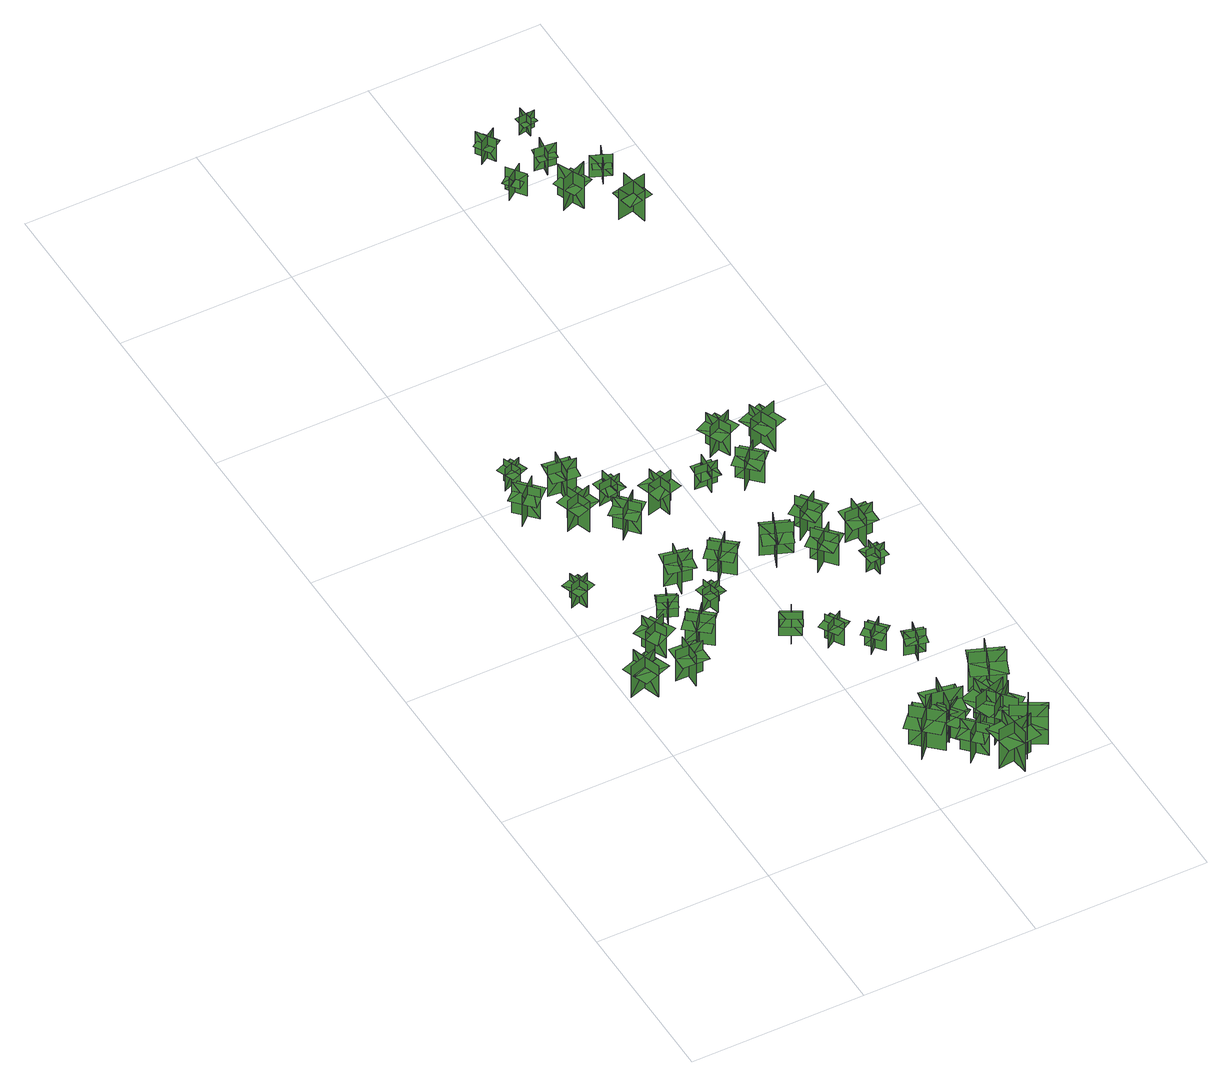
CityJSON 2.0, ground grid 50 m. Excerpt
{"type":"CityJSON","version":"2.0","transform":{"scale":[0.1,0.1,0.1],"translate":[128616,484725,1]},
"CityObjects":{
"tree1":{"type":"SolitaryVegetationObject","geometry":[{"type":"MultiSurface","lod":"1","boundaries":[[[0,1,2]],[[0,2,3]],[[4,5,6]],[[4,6,7]],[[8,9,10]],[[8,10,11]],[[8,11,12]],[[8,12,13]]]}]},
"tree2":{"type":"SolitaryVegetationObject","geometry":[{"type":"MultiSurface","lod":"1","boundaries":[[[14,15,16]],[[14,16,17]],[[18,19,20]],[[18,20,21]],[[22,23,24]],[[22,24,25]],[[22,25,26]],[[22,26,27]]]}]},
"tree3":{"type":"SolitaryVegetationObject","geometry":[{"type":"MultiSurface","lod":"1","boundaries":[[[28,29,30]],[[28,30,31]],[[32,33,34]],[[32,34,35]],[[36,37,38]],[[36,38,39]],[[36,39,40]],[[36,40,41]]]}]},
"tree4":{"type":"SolitaryVegetationObject","geometry":[{"type":"MultiSurface","lod":"1","boundaries":[[[42,43,44]],[[42,44,45]],[[46,47,48]],[[46,48,49]],[[50,51,52]],[[50,52,53]],[[50,53,54]],[[50,54,55]]]}]},
"tree5":{"type":"SolitaryVegetationObject","geometry":[{"type":"MultiSurface","lod":"1","boundaries":[[[56,57,58]],[[56,58,59]],[[60,61,62]],[[60,62,63]],[[64,65,66]],[[64,66,67]],[[64,67,68]],[[64,68,69]]]}]},
"tree6":{"type":"SolitaryVegetationObject","geometry":[{"type":"MultiSurface","lod":"1","boundaries":[[[70,71,72]],[[70,72,73]],[[74,75,76]],[[74,76,77]],[[78,79,80]],[[78,80,81]],[[78,81,82]],[[78,82,83]]]}]},
"tree7":{"type":"SolitaryVegetationObject","geometry":[{"type":"MultiSurface","lod":"1","boundaries":[[[84,85,86]],[[84,86,87]],[[88,89,90]],[[88,90,91]],[[92,93,94]],[[92,94,95]],[[92,95,96]],[[92,96,97]]]}]},
"tree8":{"type":"SolitaryVegetationObject","geometry":[{"type":"MultiSurface","lod":"1","boundaries":[[[98,99,100]],[[98,100,101]],[[102,103,104]],[[102,104,105]],[[106,107,108]],[[106,108,109]],[[106,109,110]],[[106,110,111]]]}]},
"tree9":{"type":"SolitaryVegetationObject","geometry":[{"type":"MultiSurface","lod":"1","boundaries":[[[112,113,114]],[[112,114,115]],[[116,117,118]],[[116,118,119]],[[120,121,122]],[[120,122,123]],[[120,123,124]],[[120,124,125]]]}]},
"tree10":{"type":"SolitaryVegetationObject","geometry":[{"type":"MultiSurface","lod":"1","boundaries":[[[126,127,128]],[[126,128,129]],[[130,131,132]],[[130,132,133]],[[134,135,136]],[[134,136,137]],[[134,137,138]],[[134,138,139]]]}]},
"tree11":{"type":"SolitaryVegetationObject","geometry":[{"type":"MultiSurface","lod":"1","boundaries":[[[140,141,142]],[[140,142,143]],[[144,145,146]],[[144,146,147]],[[148,149,150]],[[148,150,151]],[[148,151,152]],[[148,152,153]]]}]},
"tree12":{"type":"SolitaryVegetationObject","geometry":[{"type":"MultiSurface","lod":"1","boundaries":[[[154,155,156]],[[154,156,157]],[[158,159,160]],[[158,160,161]],[[162,163,164]],[[162,164,165]],[[162,165,166]],[[162,166,167]]]}]},
"tree13":{"type":"SolitaryVegetationObject","geometry":[{"type":"MultiSurface","lod":"1","boundaries":[[[168,169,170]],[[168,170,171]],[[172,173,174]],[[172,174,175]],[[176,177,178]],[[176,178,179]],[[176,179,180]],[[176,180,181]]]}]},
"tree14":{"type":"SolitaryVegetationObject","geometry":[{"type":"MultiSurface","lod":"1","boundaries":[[[182,183,184]],[[182,184,185]],[[186,187,188]],[[186,188,189]],[[190,191,192]],[[190,192,193]],[[190,193,194]],[[190,194,195]]]}]},
"tree15":{"type":"SolitaryVegetationObject","geometry":[{"type":"MultiSurface","lod":"1","boundaries":[[[196,197,198]],[[196,198,199]],[[200,201,202]],[[200,202,203]],[[204,205,206]],[[204,206,207]],[[204,207,208]],[[204,208,209]]]}]},
"tree16":{"type":"SolitaryVegetationObject","geometry":[{"type":"MultiSurface","lod":"1","boundaries":[[[210,211,212]],[[210,212,213]],[[214,215,216]],[[214,216,217]],[[218,219,220]],[[218,220,221]],[[218,221,222]],[[218,222,223]]]}]},
"tree17":{"type":"SolitaryVegetationObject","geometry":[{"type":"MultiSurface","lod":"1","boundaries":[[[224,225,226]],[[224,226,227]],[[228,229,230]],[[228,230,231]],[[232,233,234]],[[232,234,235]],[[232,235,236]],[[232,236,237]]]}]},
"tree18":{"type":"SolitaryVegetationObject","geometry":[{"type":"MultiSurface","lod":"1","boundaries":[[[238,239,240]],[[238,240,241]],[[242,243,244]],[[242,244,245]],[[246,247,248]],[[246,248,249]],[[246,249,250]],[[246,250,251]]]}]},
"tree19":{"type":"SolitaryVegetationObject","geometry":[{"type":"MultiSurface","lod":"1","boundaries":[[[252,253,254]],[[252,254,255]],[[256,257,258]],[[256,258,259]],[[260,261,262]],[[260,262,263]],[[260,263,264]],[[260,264,265]]]}]},
"tree20":{"type":"SolitaryVegetationObject","geometry":[{"type":"MultiSurface","lod":"1","boundaries":[[[266,267,268]],[[266,268,269]],[[270,271,272]],[[270,272,273]],[[274,275,276]],[[274,276,277]],[[274,277,278]],[[274,278,279]]]}]},
"tree21":{"type":"SolitaryVegetationObject","geometry":[{"type":"MultiSurface","lod":"1","boundaries":[[[280,281,282]],[[280,282,283]],[[284,285,286]],[[284,286,287]],[[288,289,290]],[[288,290,291]],[[288,291,292]],[[288,292,293]]]}]},
"tree22":{"type":"SolitaryVegetationObject","geometry":[{"type":"MultiSurface","lod":"1","boundaries":[[[294,295,296]],[[294,296,297]],[[298,299,300]],[[298,300,301]],[[302,303,304]],[[302,304,305]],[[302,305,306]],[[302,306,307]]]}]},
"tree23":{"type":"SolitaryVegetationObject","geometry":[{"type":"MultiSurface","lod":"1","boundaries":[[[308,309,310]],[[308,310,311]],[[312,313,314]],[[312,314,315]],[[316,317,318]],[[316,318,319]],[[316,319,320]],[[316,320,321]]]}]},
"tree24":{"type":"SolitaryVegetationObject","geometry":[{"type":"MultiSurface","lod":"1","boundaries":[[[322,323,324]],[[322,324,325]],[[326,327,328]],[[326,328,329]],[[330,331,332]],[[330,332,333]],[[330,333,334]],[[330,334,335]]]}]},
"tree25":{"type":"SolitaryVegetationObject","geometry":[{"type":"MultiSurface","lod":"1","boundaries":[[[336,337,338]],[[336,338,339]],[[340,341,342]],[[340,342,343]],[[344,345,346]],[[344,346,347]],[[344,347,348]],[[344,348,349]]]}]},
"tree26":{"type":"SolitaryVegetationObject","geometry":[{"type":"MultiSurface","lod":"1","boundaries":[[[350,351,352]],[[350,352,353]],[[354,355,356]],[[354,356,357]],[[358,359,360]],[[358,360,361]],[[358,361,362]],[[358,362,363]]]}]},
"tree27":{"type":"SolitaryVegetationObject","geometry":[{"type":"MultiSurface","lod":"1","boundaries":[[[364,365,366]],[[364,366,367]],[[368,369,370]],[[368,370,371]],[[372,373,374]],[[372,374,375]],[[372,375,376]],[[372,376,377]]]}]},
"tree28":{"type":"SolitaryVegetationObject","geometry":[{"type":"MultiSurface","lod":"1","boundaries":[[[378,379,380]],[[378,380,381]],[[382,383,384]],[[382,384,385]],[[386,387,388]],[[386,388,389]],[[386,389,390]],[[386,390,391]]]}]},
"tree29":{"type":"SolitaryVegetationObject","geometry":[{"type":"MultiSurface","lod":"1","boundaries":[[[392,393,394]],[[392,394,395]],[[396,397,398]],[[396,398,399]],[[400,401,402]],[[400,402,403]],[[400,403,404]],[[400,404,405]]]}]},
"tree30":{"type":"SolitaryVegetationObject","geometry":[{"type":"MultiSurface","lod":"1","boundaries":[[[406,407,408]],[[406,408,409]],[[410,411,412]],[[410,412,413]],[[414,415,416]],[[414,416,417]],[[414,417,418]],[[414,418,419]]]}]},
"tree31":{"type":"SolitaryVegetationObject","geometry":[{"type":"MultiSurface","lod":"1","boundaries":[[[420,421,422]],[[420,422,423]],[[424,425,426]],[[424,426,427]],[[428,429,430]],[[428,430,431]],[[428,431,432]],[[428,432,433]]]}]},
"tree32":{"type":"SolitaryVegetationObject","geometry":[{"type":"MultiSurface","lod":"1","boundaries":[[[434,435,436]],[[434,436,437]],[[438,439,440]],[[438,440,441]],[[442,443,444]],[[442,444,445]],[[442,445,446]],[[442,446,447]]]}]},
"tree33":{"type":"SolitaryVegetationObject","geometry":[{"type":"MultiSurface","lod":"1","boundaries":[[[448,449,450]],[[448,450,451]],[[452,453,454]],[[452,454,455]],[[456,457,458]],[[456,458,459]],[[456,459,460]],[[456,460,461]]]}]},
"tree34":{"type":"SolitaryVegetationObject","geometry":[{"type":"MultiSurface","lod":"1","boundaries":[[[462,463,464]],[[462,464,465]],[[466,467,468]],[[466,468,469]],[[470,471,472]],[[470,472,473]],[[470,473,474]],[[470,474,475]]]}]},
"tree35":{"type":"SolitaryVegetationObject","geometry":[{"type":"MultiSurface","lod":"1","boundaries":[[[476,477,478]],[[476,478,479]],[[480,481,482]],[[480,482,483]],[[484,485,486]],[[484,486,487]],[[484,487,488]],[[484,488,489]]]}]},
"tree36":{"type":"SolitaryVegetationObject","geometry":[{"type":"MultiSurface","lod":"1","boundaries":[[[490,491,492]],[[490,492,493]],[[494,495,496]],[[494,496,497]],[[498,499,500]],[[498,500,501]],[[498,501,502]],[[498,502,503]]]}]},
"tree37":{"type":"SolitaryVegetationObject","geometry":[{"type":"MultiSurface","lod":"1","boundaries":[[[504,505,506]],[[504,506,507]],[[508,509,510]],[[508,510,511]],[[512,513,514]],[[512,514,515]],[[512,515,516]],[[512,516,517]]]}]},
"tree38":{"type":"SolitaryVegetationObject","geometry":[{"type":"MultiSurface","lod":"1","boundaries":[[[518,519,520]],[[518,520,521]],[[522,523,524]],[[522,524,525]],[[526,527,528]],[[526,528,529]],[[526,529,530]],[[526,530,531]]]}]},
"tree39":{"type":"SolitaryVegetationObject","geometry":[{"type":"MultiSurface","lod":"1","boundaries":[[[532,533,534]],[[532,534,535]],[[536,537,538]],[[536,538,539]],[[540,541,542]],[[540,542,543]],[[540,544,545]],[[540,545,541]]]}]},
"tree40":{"type":"SolitaryVegetationObject","geometry":[{"type":"MultiSurface","lod":"1","boundaries":[[[546,547,548]],[[546,548,549]],[[550,551,552]],[[550,552,553]],[[554,555,556]],[[554,556,557]],[[554,558,559]],[[554,559,555]]]}]},
"tree41":{"type":"SolitaryVegetationObject","geometry":[{"type":"MultiSurface","lod":"1","boundaries":[[[560,561,562]],[[560,562,563]],[[564,565,566]],[[564,566,567]],[[568,569,570]],[[568,570,571]],[[568,572,573]],[[568,573,569]]]}]},
"tree42":{"type":"SolitaryVegetationObject","geometry":[{"type":"MultiSurface","lod":"1","boundaries":[[[574,575,576]],[[574,576,577]],[[578,579,580]],[[578,580,581]],[[582,583,584]],[[582,584,585]],[[582,586,587]],[[582,587,583]]]}]},
"tree43":{"type":"SolitaryVegetationObject","geometry":[{"type":"MultiSurface","lod":"1","boundaries":[[[588,589,590]],[[588,590,591]],[[592,593,594]],[[592,594,595]],[[596,597,598]],[[596,598,599]],[[596,600,601]],[[596,601,597]]]}]},
"tree44":{"type":"SolitaryVegetationObject","geometry":[{"type":"MultiSurface","lod":"1","boundaries":[[[602,603,604]],[[602,604,605]],[[606,607,608]],[[606,608,609]],[[610,611,612]],[[610,612,613]],[[610,614,615]],[[610,615,611]]]}]},
"tree45":{"type":"SolitaryVegetationObject","geometry":[{"type":"MultiSurface","lod":"1","boundaries":[[[616,617,618]],[[616,618,619]],[[620,621,622]],[[620,622,623]],[[624,625,626]],[[624,626,627]],[[624,628,629]],[[624,629,625]]]}]}
},
"vertices":[
[9,735,7],[93,763,7],[93,763,117],[9,735,117],[72,704,7],[44,788,7],[44,788,117],[72,704,117],[16,731,81],[30,693,81],[113,722,81],[99,761,81],[86,799,81],[3,770,81],
[36,1097,5],[92,1115,5],[92,1115,87],[36,1097,87],[71,1079,5],[52,1135,5],[52,1135,87],[71,1079,87],[71,1079,64],[99,1088,64],[80,1144,64],[52,1135,64],[24,1126,64],[43,1070,64],
[157,818,7],[123,887,7],[123,887,115],[157,818,115],[174,866,7],[105,832,7],[105,832,115],[174,866,115],[174,866,85],[157,901,85],[88,867,85],[105,832,85],[121,798,85],[191,831,85],
[175,768,8],[173,691,8],[173,691,116],[175,768,116],[137,733,8],[215,731,8],[215,731,116],[137,733,116],[137,733,85],[136,694,85],[214,692,85],[215,731,85],[215,770,85],[138,772,85],
[228,847,8],[287,797,8],[287,797,115],[228,847,115],[232,795,8],[281,855,8],[281,855,115],[232,795,115],[232,795,85],[262,771,85],[311,830,85],[281,855,85],[252,880,85],[202,820,85],
[206,956,9],[256,934,9],[256,934,86],[206,956,86],[219,921,9],[241,972,9],[241,972,86],[219,921,86],[219,921,64],[245,911,64],[266,961,64],[241,972,64],[215,983,64],[194,932,64],
[124,1419,5],[72,1476,5],[72,1476,113],[124,1419,113],[127,1470,5],[70,1418,5],[70,1418,113],[127,1470,113],[127,1470,83],[101,1499,83],[44,1447,83],[70,1418,83],[96,1389,83],[153,1441,83],
[109,1585,8],[129,1533,8],[129,1533,85],[109,1585,85],[94,1551,8],[145,1571,8],[145,1571,85],[94,1551,85],[94,1551,63],[104,1526,63],[155,1545,63],[145,1571,63],[135,1597,63],[84,1577,63],
[187,1392,5],[211,1318,5],[211,1318,113],[187,1392,113],[163,1346,5],[237,1370,5],[237,1370,113],[163,1346,113],[163,1346,83],[175,1309,83],[249,1333,83],[237,1370,83],[225,1407,83],[151,1383,83],
[340,954,7],[353,900,7],[353,900,84],[340,954,84],[321,923,7],[375,935,7],[375,935,84],[321,923,84],[321,923,63],[327,896,63],[381,908,63],[375,935,63],[368,962,63],[315,950,63],
[321,1079,8],[305,1003,8],[305,1003,115],[321,1079,115],[278,1050,8],[353,1035,8],[353,1035,115],[278,1050,115],[278,1050,85],[270,1012,85],[346,997,85],[353,1035,85],[361,1073,85],[285,1088,85],
[544,245,7],[617,178,7],[617,178,145],[544,245,145],[546,179,7],[614,252,7],[614,252,145],[546,179,145],[546,179,106],[583,145,106],[650,219,106],[614,252,106],[577,286,106],[510,213,106],
[180,1481,6],[257,1472,6],[257,1472,114],[180,1481,114],[212,1440,6],[221,1517,6],[221,1517,114],[212,1440,114],[212,1440,84],[250,1436,84],[260,1512,84],[221,1517,84],[183,1522,84],[174,1445,84],
[271,1249,6],[327,1302,6],[327,1302,113],[271,1249,113],[322,1247,6],[270,1304,6],[270,1304,113],[322,1247,113],[322,1247,83],[351,1274,83],[298,1330,83],[270,1304,83],[241,1277,83],[294,1221,83],
[501,726,4],[449,755,4],[449,755,86],[501,726,86],[490,764,4],[462,712,4],[462,712,86],[490,764,86],[490,764,63],[464,778,63],[436,727,63],[462,712,63],[488,698,63],[516,750,63],
[626,243,9],[672,180,9],[672,180,117],[626,243,117],[618,192,9],[681,238,9],[681,238,117],[618,192,117],[618,192,87],[641,161,87],[703,206,87],[681,238,87],[658,269,87],[595,223,87],
[701,106,10],[649,163,10],[649,163,118],[701,106,118],[704,158,10],[647,105,10],[647,105,118],[704,158,118],[704,158,87],[677,186,87],[620,134,87],[647,105,87],[673,77,87],[730,129,87],
[598,253,9],[696,236,9],[696,236,148],[598,253,148],[636,198,9],[653,296,9],[653,296,148],[636,198,148],[636,198,109],[685,190,109],[702,288,109],[653,296,109],[604,305,109],[587,207,109],
[308,1427,7],[317,1365,7],[317,1365,85],[308,1427,85],[278,1387,7],[340,1396,7],[340,1396,85],[278,1387,85],[304,1422,60],[275,1418,60],[286,1356,60],[314,1360,60],[343,1365,60],[333,1427,60],
[403,1046,8],[461,995,8],[461,995,116],[403,1046,116],[406,994,8],[457,1052,8],[457,1052,116],[406,994,116],[406,994,86],[435,969,86],[486,1027,86],[457,1052,86],[428,1078,86],[377,1020,86],
[547,691,5],[576,640,5],[576,640,87],[547,691,87],[536,653,5],[587,683,5],[587,683,87],[536,653,87],[536,653,64],[551,628,64],[602,657,64],[587,683,64],[573,708,64],[522,679,64],
[702,54,8],[801,67,8],[801,67,147],[702,54,147],[754,13,8],[742,112,8],[742,112,147],[754,13,147],[754,13,108],[804,19,108],[791,118,108],[742,112,108],[692,106,108],[705,7,108],
[419,1272,8],[400,1347,8],[400,1347,115],[419,1272,115],[446,1316,8],[371,1297,8],[371,1297,115],[446,1316,115],[446,1316,85],[436,1354,85],[361,1335,85],[371,1297,85],[380,1260,85],[456,1279,85],
[708,186,7],[803,218,7],[803,218,146],[708,186,146],[768,156,7],[736,250,7],[736,250,146],[768,156,146],[768,156,107],[815,172,107],[783,266,107],[736,250,107],[688,234,107],[720,140,107],
[734,137,6],[810,201,6],[810,201,144],[734,137,144],[800,131,6],[736,207,6],[736,207,144],[800,131,144],[800,131,105],[838,163,105],[774,239,105],[736,207,105],[698,175,105],[762,99,105],
[623,618,5],[661,573,5],[661,573,87],[623,618,87],[620,579,5],[664,617,5],[664,617,87],[620,579,87],[620,579,64],[639,556,64],[684,595,64],[664,617,64],[645,639,64],[600,601,64],
[832,137,7],[782,51,7],[782,51,146],[832,137,146],[768,120,7],[854,71,7],[854,71,146],[768,120,146],[768,120,107],[743,77,107],[829,27,107],[854,71,107],[879,114,107],[792,163,107],
[714,501,5],[728,558,5],[728,558,87],[714,501,87],[747,521,5],[690,535,5],[690,535,87],[747,521,87],[747,521,64],[755,549,64],[698,564,64],[690,535,64],[683,507,64],[740,492,64],
[564,974,4],[598,1055,4],[598,1055,114],[564,974,114],[629,1001,4],[547,1034,4],[547,1034,114],[629,1001,114],[572,977,79],[610,962,79],[642,1044,79],[604,1059,79],[566,1073,79],[534,991,79],
[830,364,7],[793,272,7],[793,272,145],[830,364,145],[769,339,7],[861,301,7],[861,301,145],[769,339,145],[769,339,107],[750,293,107],[842,255,107],[861,301,107],[880,347,107],[788,385,107],
[554,1350,12],[549,1287,12],[549,1287,90],[554,1350,90],[516,1317,12],[579,1313,12],[579,1313,90],[516,1317,90],[549,1347,65],[520,1348,65],[516,1285,65],[546,1284,65],[575,1282,65],[578,1345,65],
[706,957,5],[647,907,5],[647,907,113],[706,957,113],[655,962,5],[705,903,5],[705,903,113],[655,962,113],[655,962,83],[625,936,83],[676,878,83],[705,903,83],[735,928,83],[684,987,83],
[726,1072,9],[663,1027,9],[663,1027,116],[726,1072,116],[676,1081,9],[720,1017,9],[720,1017,116],[676,1081,116],[676,1081,86],[644,1058,86],[689,995,86],[720,1017,86],[752,1040,86],[707,1103,86],
[754,846,7],[809,851,7],[809,851,84],[754,846,84],[782,823,7],[777,878,7],[777,878,84],[782,823,84],[782,823,62],[809,825,62],[804,880,62],[777,878,62],[749,875,62],[754,820,62],
[680,1307,12],[626,1252,12],[626,1252,119],[680,1307,119],[629,1307,12],[684,1252,12],[684,1252,119],[629,1307,119],[629,1307,89],[601,1279,89],[656,1225,89],[684,1252,89],[711,1280,89],[656,1334,89],
[606,1397,16],[676,1429,16],[676,1429,124],[606,1397,124],[654,1379,16],[621,1449,16],[621,1449,124],[654,1379,124],[654,1379,93],[689,1395,93],[656,1465,93],[621,1449,93],[586,1432,93],[619,1362,93],
[796,1000,9],[796,922,9],[796,922,117],[796,1000,117],[759,964,9],[837,963,9],[837,963,117],[759,964,117],[759,964,86],[759,925,86],[836,925,86],[837,963,86],[837,1002,86],[759,1003,86],
[762,1336,16],[732,1419,16],[732,1419,126],[762,1336,126],[792,1400,16],[709,1370,16],[709,1370,126],[792,1400,126],[766,1344,91],[804,1358,91],[772,1440,91],[734,1426,91],[696,1411,91],[728,1329,91],
[660,2497,20],[612,2462,20],[612,2462,98],[660,2497,98],[623,2503,20],[623,2503,98],[659,2454,98],[659,2454,20],[659,2493,68],[617,2462,68],[631,2442,68],[673,2474,68],[644,2514,68],[601,2482,68],
[611,2604,27],[662,2637,27],[662,2637,105],[611,2604,105],[648,2596,27],[648,2596,105],[616,2647,105],[616,2647,27],[613,2608,75],[658,2636,75],[644,2657,75],[600,2629,75],[627,2587,75],[671,2615,75],
[717,2367,16],[794,2401,16],[794,2401,125],[717,2367,125],[767,2348,16],[767,2348,125],[732,2425,125],[732,2425,16],[721,2372,83],[788,2402,83],[774,2433,83],[707,2403,83],[735,2340,83],[802,2370,83],
[718,2522,24],[778,2515,24],[778,2515,102],[718,2522,102],[741,2493,24],[741,2493,102],[749,2552,102],[749,2552,24],[722,2524,72],[774,2518,72],[777,2542,72],[725,2548,72],[719,2499,72],[771,2492,72],
[908,2287,14],[825,2271,14],[825,2271,123],[908,2287,123],[864,2316,14],[864,2316,123],[880,2234,123],[880,2234,14],[903,2283,81],[831,2269,81],[838,2235,81],[910,2249,81],[897,2318,81],[825,2304,81],
[746,2651,28],[793,2658,28],[793,2658,90],[746,2651,90],[770,2634,28],[770,2634,90],[763,2681,90],[763,2681,28],[749,2654,66],[790,2660,66],[787,2679,66],[746,2673,66],[751,2634,66],[793,2640,66],
[848,2395,25],[872,2450,25],[872,2450,103],[848,2395,103],[883,2409,25],[883,2409,103],[828,2433,103],[828,2433,25],[848,2399,73],[869,2448,73],[846,2457,73],[825,2409,73],[871,2389,73],[892,2437,73]
]}
